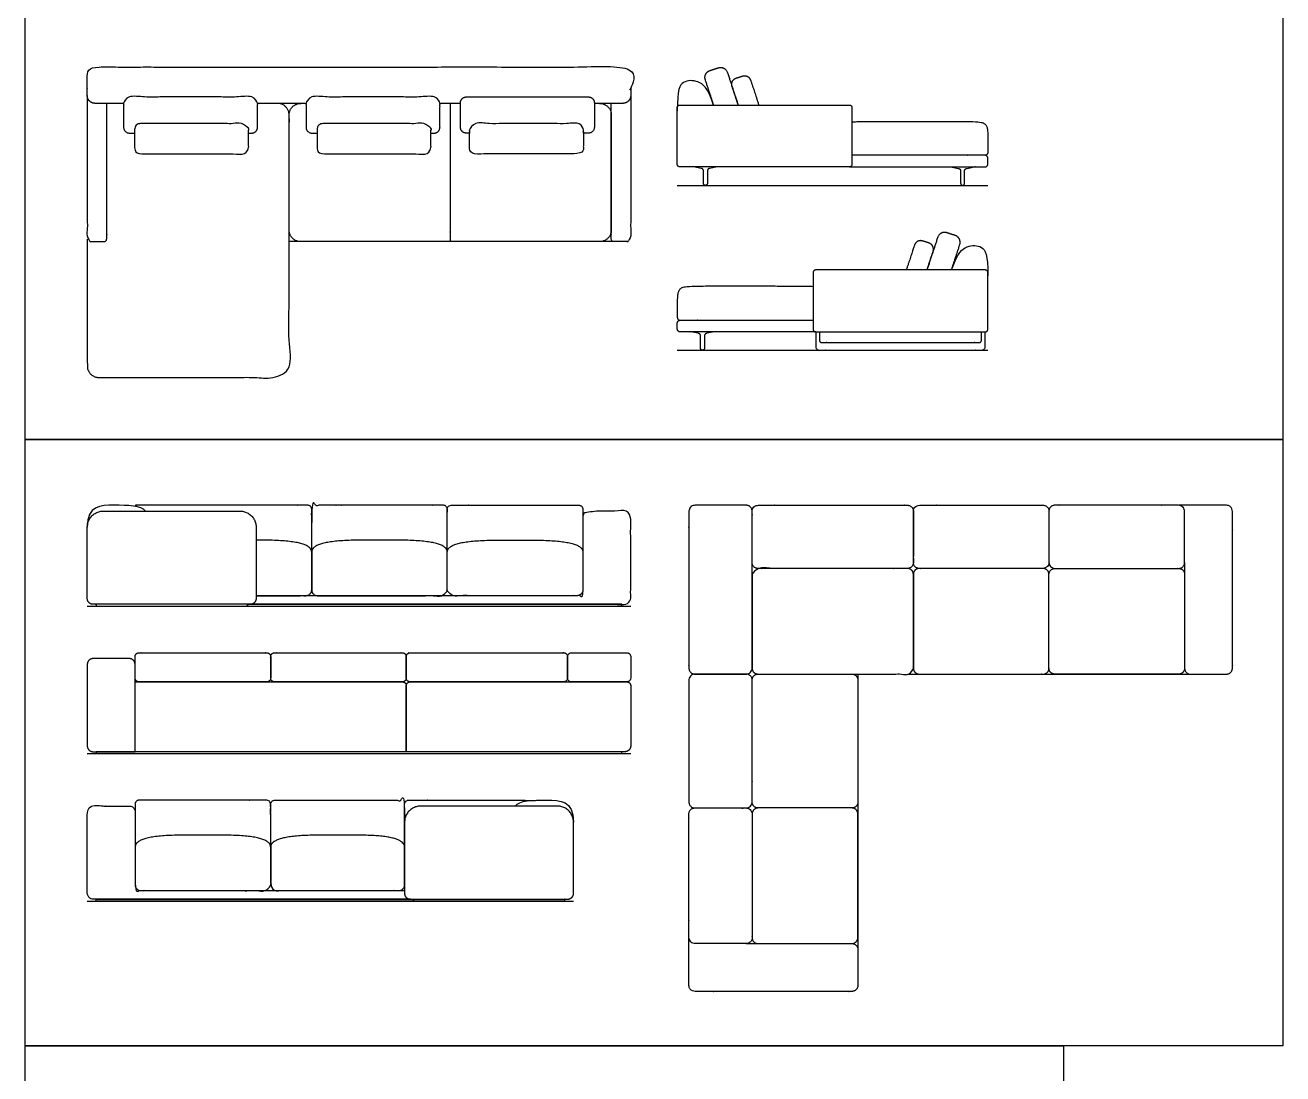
# Model space of a CAD drawing. Header units: metres. Extents: x 0 to 74.2, y -1.2 to 25.5.
# Drawn here: x 15.83 to 24.06, y 5.71 to 12.57 of the extents above; entities that cross this region are included whole.
import ezdxf

# ---------------------------------------------------------------- set-up
doc = ezdxf.new("R2010")
doc.units = ezdxf.units.M
doc.header["$MEASUREMENT"] = 0
for name, color, linetype, true_color in [('AG-DETAILS', 7, 'Continuous', 0x66ffff), ('AG-DIAGRAM', 7, 'Continuous', 0xfecc66), ('AG-FURNITURE', 7, 'Continuous', 0x66ccff), ('X-VPRT', 6, 'Continuous', 0xff00ff)]:
    doc.layers.add(name, color=color, linetype=linetype, true_color=true_color)

msp = doc.modelspace()

# ---------------------------------------------------------------- linework, layer by layer
at = {"layer": 'AG-DETAILS'}
msp.add_line((16.5514, 7.8171), (16.5514, 8.2743), dxfattribs=at)
msp.add_open_spline([(18.6135, 12.0605), (18.6135, 11.5954), (18.6135, 11.2316), (18.6135, 11.1935), (18.6135, 11.1554)], degree=2, knots=[12.902016, 12.902016, 12.902016, 15.289123, 15.289123, 15.539123, 15.539123, 15.539123], dxfattribs=at)
at = {"layer": 'AG-DIAGRAM'}
msp.add_line((16.2386, 7.8044), (19.7946, 7.8044), dxfattribs=at)
for points in [[(20.0994, 11.5237), (22.1314, 11.5237)], [(20.0994, 10.4442), (22.1314, 10.4442)], [(16.2386, 8.7696), (19.7946, 8.7696)], [(16.2386, 6.8392), (19.4199, 6.8392)]]:
    msp.add_lwpolyline(points, dxfattribs=at)
at = {"layer": 'AG-FURNITURE'}
for p, q in [((17.6703, 12.0605), (17.3527, 12.0605)), ((18.6804, 12.0605), (18.5466, 12.0605)), ((20.2708, 11.5364), (20.2708, 11.6173)), ((20.2962, 11.6173), (20.2962, 11.5364)), ((21.9536, 11.6173), (21.9536, 11.5364)), ((21.979, 11.5364), (21.979, 11.6173)), ((20.2517, 10.4569), (20.2517, 10.5378)), ((20.2771, 10.5378), (20.2771, 10.4569)), ((16.5133, 8.4267), (16.2767, 8.4267)), ((16.2386, 8.3886), (16.2386, 7.8552)), ((16.5514, 8.2743), (16.5514, 8.3886)), ((21.2805, 8.3251), (21.2805, 6.5234)), ((21.606, 8.3251), (23.4568, 8.3251)), ((19.4817, 7.8171), (18.326, 7.8171))]:
    msp.add_line(p, q, dxfattribs=at)
for points in [[(20.2547, 11.6352), (20.2058, 11.6443)], [(20.3611, 11.6443), (20.3122, 11.6352)], [(21.8887, 11.6443), (21.9376, 11.6352)], [(21.995, 11.6352), (22.044, 11.6443)], [(17.6487, 11.1554), (17.5594, 11.1554)], [(19.6878, 11.1554), (19.5914, 11.1554)], [(20.2357, 10.5557), (20.1867, 10.5648)], [(20.3421, 10.5648), (20.2931, 10.5557)], [(17.3886, 9.2014), (17.3435, 9.2014)], [(18.1508, 9.2014), (18.0256, 9.2014)], [(18.2759, 9.2014), (18.1508, 9.2014)], [(18.9129, 9.2014), (19.0381, 9.2014)], [(19.0381, 9.2014), (19.1633, 9.2014)], [(16.9951, 7.271), (16.8699, 7.271)], [(17.1202, 7.271), (16.9951, 7.271)]]:
    msp.add_lwpolyline(points, dxfattribs=at)
for points in [[(16.2961, 8.7823), (16.2961, 8.7696), (17.286, 8.7696), (17.286, 8.7823)], [(17.286, 8.7823), (17.286, 8.7696), (19.7371, 8.7696), (19.7371, 8.7823)], [(16.2961, 7.8171), (16.2961, 7.8044), (19.7371, 7.8044), (19.7371, 7.8171)], [(18.3725, 6.8519), (18.3725, 6.8392), (16.2961, 6.8392), (16.2961, 6.8519)], [(19.3624, 6.8519), (19.3624, 6.8392), (18.3725, 6.8392), (18.3725, 6.8519)]]:
    msp.add_lwpolyline(points, close=True, dxfattribs=at)
for points, weights, degree, knots in [([(16.4764, 12.0605), (16.3829, 12.0605), (16.2894, 12.0605), (16.2386, 12.0605), (16.2386, 12.1113), (16.2386, 12.1794), (16.2386, 12.2476), (16.2386, 12.2984), (16.2894, 12.2984), (17.4197, 12.2984), (19.7438, 12.2984), (19.7946, 12.2984), (19.7946, 12.2476), (19.7946, 12.1794), (19.7946, 12.1113), (19.7946, 12.0605), (19.7438, 12.0605), (19.6502, 12.0605), (19.5567, 12.0605)], [1, 1, 1, 0.707106781186, 1, 1, 1, 0.707106781187, 1, 1, 1, 0.707106781186, 1, 1, 1, 0.707106781187, 1, 1, 1], 2, [8.342238, 8.342238, 8.342238, 8.649078, 8.649078, 8.910877, 8.910877, 9.35789, 9.35789, 9.61969, 9.61969, 13.328023, 13.328023, 13.589822, 13.589822, 14.036835, 14.036835, 14.298635, 14.298635, 14.605475, 14.605475, 14.605475]), ([(20.3372, 12.0496), (20.3168, 12.1116), (20.2827, 12.2154), (20.2679, 12.2605), (20.313, 12.2753), (20.3403, 12.2843), (20.3676, 12.2932), (20.4127, 12.3081), (20.4275, 12.263), (20.4694, 12.1354), (20.4977, 12.0496)], [1, 1, 1, 0.707106781186, 1, 1, 1, 0.707106781187, 1, 1, 1], 2, [0.268469, 0.268469, 0.268469, 0.506393, 0.506393, 0.751037, 0.751037, 0.901145, 0.901145, 1.145789, 1.145789, 1.475063, 1.475063, 1.475063]), ([(20.4977, 12.0496), (20.4835, 12.0927), (20.4574, 12.1719), (20.4441, 12.2125), (20.4846, 12.2258), (20.5051, 12.2325), (20.5255, 12.2392), (20.566, 12.2526), (20.5794, 12.212), (20.6002, 12.1488), (20.6328, 12.0496)], [1, 1, 1, 0.707106781187, 1, 1, 1, 0.707106781187, 1, 1, 1], 2, [0.3495124, 0.3495124, 0.3495124, 0.5151481, 0.5151481, 0.7350388, 0.7350388, 0.8685308, 0.8685308, 1.0884215, 1.0884215, 1.3310097, 1.3310097, 1.3310097]), ([(16.2386, 12.1113), (16.2386, 11.5962), (16.2386, 11.1724), (16.2386, 11.1554), (16.2556, 11.1554), (16.3021, 11.1554), (16.3485, 11.1554), (16.3656, 11.1554), (16.3656, 11.1724), (16.3656, 11.6031), (16.3656, 12.0605)], [1, 1, 1, 0.707106781187, 1, 1, 1, 0.707106781187, 1, 1, 1], 2, [3.896208, 3.896208, 3.896208, 6.676547, 6.676547, 6.764468, 6.764468, 7.069191, 7.069191, 7.157111, 7.157111, 9.982727, 9.982727, 9.982727]), ([(17.3526, 12.0153), (17.3527, 12.0413), (17.3527, 12.0642), (17.3527, 12.1023), (17.3146, 12.1023), (16.9146, 12.1023), (16.5145, 12.1023), (16.4764, 12.1023), (16.4764, 12.0642), (16.4764, 12.0413), (16.4765, 12.0153)], [0.969398584316, 1, 1, 0.707106781187, 1, 1, 1, 0.707106781187, 1, 1, 0.969398584316], 2, [7.110073, 7.110073, 7.110073, 9.059233, 9.059233, 9.256201, 9.256201, 11.889453, 11.889453, 12.086421, 12.086421, 14.035581, 14.035581, 14.035581]), ([(18.5465, 12.0153), (18.5466, 12.0413), (18.5466, 12.0642), (18.5466, 12.1023), (18.5085, 12.1023), (18.1085, 12.1023), (17.7084, 12.1023), (17.6703, 12.1023), (17.6703, 12.0642), (17.6703, 12.0413), (17.6705, 12.0153)], [0.969398584316, 1, 1, 0.707106781187, 1, 1, 1, 0.707106781187, 1, 1, 0.969398584316], 2, [7.110073, 7.110073, 7.110073, 9.059233, 9.059233, 9.256201, 9.256201, 11.889453, 11.889453, 12.086421, 12.086421, 14.035581, 14.035581, 14.035581]), ([(19.7946, 12.1113), (19.7946, 11.5962), (19.7946, 11.1724), (19.7946, 11.1554), (19.7775, 11.1554), (19.7311, 11.1554), (19.6846, 11.1554), (19.6676, 11.1554), (19.6676, 11.1724), (19.6676, 11.6031), (19.6676, 12.0605)], [1, 1, 1, 0.707106781187, 1, 1, 1, 0.707106781187, 1, 1, 1], 2, [3.896208, 3.896208, 3.896208, 6.676547, 6.676547, 6.764468, 6.764468, 7.069191, 7.069191, 7.157111, 7.157111, 9.982727, 9.982727, 9.982727]), ([(16.2386, 11.1724), (16.2386, 10.7189), (16.2386, 10.3426), (16.2386, 10.2664), (16.3148, 10.2664), (16.4492, 10.2664), (17.0323, 10.2664), (17.4832, 10.2664), (17.5594, 10.2664), (17.5594, 10.3426), (17.5594, 10.7189), (17.5594, 11.9843), (17.5594, 12.0605), (17.4832, 12.0605)], [1, 1, 1, 0.707106781187, 1, 1, 1, 1, 0.707106781187, 1, 1, 1, 0.707106781187, 1], 2, [-9.075738, -9.075738, -9.075738, -6.606084, -6.606084, -6.213385, -6.213385, -3.255052, 0.203282, 0.203282, 0.595981, 0.595981, 3.065634, 3.065634, 3.458333, 3.458333, 3.458333]), ([(16.4765, 12.0153), (16.4764, 11.9893), (16.4764, 11.9039), (16.4764, 11.8658), (16.5145, 11.8658), (16.5315, 11.8658), (16.5484, 11.8658)], [0.999999999624, 1, 1, 0.707106781186, 1, 1, 1], 2, [14.035581, 14.035581, 14.035581, 15.987204, 15.987204, 16.184419, 16.184419, 16.296103, 16.296103, 16.296103]), ([(17.2937, 11.8658), (17.3041, 11.8658), (17.3146, 11.8658), (17.3527, 11.8658), (17.3527, 11.9039), (17.3527, 11.9893), (17.3526, 12.0153)], [1, 1, 1, 0.707106781186, 1, 1, 0.999999999624], 2, [4.891991, 4.891991, 4.891991, 4.961053, 4.961053, 5.158286, 5.158286, 7.110073, 7.110073, 7.110073]), ([(18.6135, 11.1554), (18.0864, 11.1554), (17.6356, 11.1554), (17.5594, 11.1554), (17.5594, 11.2316), (17.5594, 11.6079), (17.5594, 11.9843), (17.5594, 12.0605), (17.6356, 12.0605)], [1, 1, 1, 0.707106781187, 1, 1, 1, 0.707106781187, 1], 2, [3.071952, 3.071952, 3.071952, 6.347185, 6.347185, 6.739885, 6.739885, 9.209538, 9.209538, 9.602237, 9.602237, 9.602237]), ([(17.6705, 12.0153), (17.6703, 11.9893), (17.6703, 11.9039), (17.6703, 11.8658), (17.7084, 11.8658), (17.7254, 11.8658), (17.7423, 11.8658)], [0.999999999624, 1, 1, 0.707106781186, 1, 1, 1], 2, [14.035581, 14.035581, 14.035581, 15.987204, 15.987204, 16.184419, 16.184419, 16.296103, 16.296103, 16.296103]), ([(18.4876, 11.8658), (18.4981, 11.8658), (18.5085, 11.8658), (18.5466, 11.8658), (18.5466, 11.9039), (18.5466, 11.9893), (18.5465, 12.0153)], [1, 1, 1, 0.707106781186, 1, 1, 0.999999999624], 2, [4.891991, 4.891991, 4.891991, 4.961053, 4.961053, 5.158286, 5.158286, 7.110073, 7.110073, 7.110073]), ([(19.5914, 12.0605), (19.6676, 12.0605), (19.6676, 11.9843), (19.6676, 11.6079), (19.6676, 11.2316), (19.6676, 11.1554), (19.5914, 11.1554), (19.1405, 11.1554), (18.6135, 11.1554)], [1, 0.707106781187, 1, 1, 1, 0.707106781187, 1, 1, 1], 2, [-3.458333, -3.458333, -3.458333, -3.065634, -3.065634, -0.595981, -0.595981, -0.203282, -0.203282, 3.071952, 3.071952, 3.071952]), ([(18.7395, 11.8658), (18.729, 11.8658), (18.7185, 11.8658), (18.6804, 11.8658), (18.6804, 11.9039), (18.6804, 11.9893), (18.6805, 12.0153)], [1, 1, 1, 0.707106781186, 1, 1, 0.999999999624], 2, [-5.156592, -5.156592, -5.156592, -5.08753, -5.08753, -4.890297, -4.890297, -2.93851, -2.93851, -2.93851]), ([(19.5566, 12.0153), (19.5567, 11.9893), (19.5567, 11.9039), (19.5567, 11.8658), (19.5186, 11.8658), (19.5017, 11.8658), (19.4847, 11.8658)], [0.999999999624, 1, 1, 0.707106781186, 1, 1, 1], 2, [3.986998, 3.986998, 3.986998, 5.938621, 5.938621, 6.135837, 6.135837, 6.24752, 6.24752, 6.24752]), ([(17.2936, 11.8625), (17.2937, 11.8798), (17.2937, 11.8902), (17.2937, 11.9283), (17.2556, 11.9283), (16.9146, 11.9283), (16.5865, 11.9283)], [0.965740065773, 1, 1, 0.707106781187, 1, 1, 1], 2, [5.144822, 5.144822, 5.144822, 6.280227, 6.280227, 6.533638, 6.533638, 9.921488, 9.921488, 9.921488]), ([(18.4875, 11.8625), (18.4876, 11.8798), (18.4876, 11.8902), (18.4876, 11.9283), (18.4495, 11.9283), (18.1085, 11.9283), (17.7804, 11.9283)], [0.965740065773, 1, 1, 0.707106781187, 1, 1, 1], 2, [5.144822, 5.144822, 5.144822, 6.280227, 6.280227, 6.533638, 6.533638, 9.921488, 9.921488, 9.921488]), ([(19.4847, 11.8658), (19.4847, 11.8673), (19.4847, 11.8902), (19.4847, 11.9283), (19.4466, 11.9283), (19.1186, 11.9283), (18.7776, 11.9283), (18.7395, 11.9283), (18.7395, 11.8902), (18.7395, 11.8673), (18.7395, 11.8658)], [0.99850796618, 1, 1, 0.707106781187, 1, 1, 1, 0.707106781187, 1, 1, 0.998507966179], 2, [-12.061387, -12.061387, -12.061387, -10.118056, -10.118056, -9.921678, -9.921678, -7.296301, -7.296301, -7.099923, -7.099923, -5.156592, -5.156592, -5.156592]), ([(21.2424, 11.9402), (21.3624, 11.9428), (22.029, 11.9428), (22.1315, 11.9428), (22.1314, 11.8758), (22.1314, 11.8335), (22.1314, 11.8021), (22.1314, 11.7707), (22.1314, 11.7393), (22.1314, 11.7283), (22.1236, 11.7205), (22.1126, 11.7205), (21.7941, 11.7205), (21.5182, 11.7205), (21.2424, 11.7205)], [1, 1, 1, 1, 1, 1, 1, 1, 1, 0.804737854124, 0.804737854124, 1, 1, 1, 1], 3, [0.404374, 0.404374, 0.404374, 0.404374, 0.914305, 1.82861, 2.742916, 2.742916, 2.742916, 3.051925, 3.051925, 3.051925, 3.14875, 3.14875, 3.14875, 5.863745, 5.863745, 5.863745, 5.863745]), ([(16.5485, 11.8625), (16.5484, 11.7892), (16.5484, 11.7679), (16.5484, 11.7298), (16.5865, 11.7298), (16.9146, 11.7298), (17.2556, 11.7298), (17.2937, 11.7298), (17.2937, 11.7679), (17.2937, 11.7892), (17.2936, 11.8625)], [1, 1, 1, 0.707106781186, 1, 1, 1, 0.707106781186, 1, 1, 1], 2, [0.332867, 0.332867, 0.332867, 2.139398, 2.139398, 2.335747, 2.335747, 4.960744, 4.960744, 5.157093, 5.157093, 6.963625, 6.963625, 6.963625]), ([(16.5865, 11.9283), (16.5484, 11.9283), (16.5484, 11.8902), (16.5484, 11.8798), (16.5485, 11.8625)], [1, 0.707106781187, 1, 1, 0.965740065733], 2, [0, 0, 0, 0.392605, 0.392605, 2.15167, 2.15167, 2.15167]), ([(17.7424, 11.8625), (17.7423, 11.7892), (17.7423, 11.7679), (17.7423, 11.7298), (17.7804, 11.7298), (18.1085, 11.7298), (18.4495, 11.7298), (18.4876, 11.7298), (18.4876, 11.7679), (18.4876, 11.7892), (18.4875, 11.8625)], [1, 1, 1, 0.707106781186, 1, 1, 1, 0.707106781186, 1, 1, 1], 2, [0.332867, 0.332867, 0.332867, 2.139398, 2.139398, 2.335747, 2.335747, 4.960744, 4.960744, 5.157093, 5.157093, 6.963625, 6.963625, 6.963625]), ([(17.7804, 11.9283), (17.7423, 11.9283), (17.7423, 11.8902), (17.7423, 11.8798), (17.7424, 11.8625)], [1, 0.707106781187, 1, 1, 0.965740065733], 2, [0, 0, 0, 0.392605, 0.392605, 2.15167, 2.15167, 2.15167]), ([(19.4847, 11.8739), (19.4847, 11.7909), (19.4847, 11.7679), (19.4847, 11.7298), (19.4466, 11.7298), (19.1186, 11.7298), (18.7776, 11.7298), (18.7395, 11.7298), (18.7395, 11.7679), (18.7395, 11.7909), (18.7395, 11.8739)], [0.999999873199, 1, 1, 0.707106781186, 1, 1, 1, 0.707106781186, 1, 1, 1], 2, [0.196349, 0.196349, 0.196349, 2.139398, 2.139398, 2.335748, 2.335748, 4.960744, 4.960744, 5.157093, 5.157093, 7.100142, 7.100142, 7.100142]), ([(21.2253, 11.6443), (21.3968, 11.6443), (21.7262, 11.6443), (22.1126, 11.6443), (22.1236, 11.6443), (22.1314, 11.6521), (22.1314, 11.6631), (22.1314, 11.676), (22.1314, 11.6889), (22.1314, 11.7017), (22.1314, 11.7127), (22.1236, 11.7205), (22.1126, 11.7205)], [1, 1, 1, 1, 0.804737853907, 0.804737853907, 1, 1, 1, 1, 0.804737854342, 0.804737854342, 1], 3, [11.453133, 11.453133, 11.453133, 11.453133, 17.590966, 17.590966, 17.590966, 17.68779, 17.68779, 17.68779, 17.814509, 17.814509, 17.814509, 17.911334, 17.911334, 17.911334, 17.911334]), ([(20.2962, 11.5364), (20.2962, 11.5237), (20.2835, 11.5237), (20.2708, 11.5237), (20.2708, 11.5364)], [1, 0.707106781187, 1, 0.707106781187, 1], 2, [0.5311943, 0.5311943, 0.5311943, 0.5966442, 0.5966442, 0.662094, 0.662094, 0.662094]), ([(21.9536, 11.5364), (21.9536, 11.5237), (21.9663, 11.5237), (21.979, 11.5237), (21.979, 11.5364)], [1, 0.707106781187, 1, 0.707106781187, 1], 2, [0.5311943, 0.5311943, 0.5311943, 0.5966442, 0.5966442, 0.662094, 0.662094, 0.662094]), ([(21.8935, 10.9701), (21.9139, 11.0321), (21.948, 11.1359), (21.9629, 11.181), (21.9178, 11.1958), (21.8905, 11.2048), (21.8632, 11.2137), (21.8181, 11.2286), (21.8033, 11.1835), (21.7613, 11.0559), (21.7331, 10.9701)], [1, 1, 1, 0.707106781186, 1, 1, 1, 0.707106781187, 1, 1, 1], 2, [0.268469, 0.268469, 0.268469, 0.506393, 0.506393, 0.751037, 0.751037, 0.901145, 0.901145, 1.145789, 1.145789, 1.475063, 1.475063, 1.475063]), ([(21.7331, 10.9701), (21.7473, 11.0132), (21.7733, 11.0924), (21.7867, 11.133), (21.7461, 11.1463), (21.7257, 11.153), (21.7052, 11.1597), (21.6647, 11.1731), (21.6514, 11.1325), (21.6306, 11.0693), (21.598, 10.9701)], [1, 1, 1, 0.707106781187, 1, 1, 1, 0.707106781187, 1, 1, 1], 2, [0.3495124, 0.3495124, 0.3495124, 0.5151481, 0.5151481, 0.7350388, 0.7350388, 0.8685308, 0.8685308, 1.0884215, 1.0884215, 1.3310097, 1.3310097, 1.3310097]), ([(20.9884, 10.8607), (20.8683, 10.8633), (20.2018, 10.8633), (20.0993, 10.8633), (20.0994, 10.7963), (20.0994, 10.754), (20.0994, 10.7226), (20.0994, 10.6912), (20.0994, 10.6598), (20.0994, 10.6488), (20.1072, 10.641), (20.1182, 10.641), (20.4367, 10.641), (20.7125, 10.641), (20.9884, 10.641)], [1, 1, 1, 1, 1, 1, 1, 1, 1, 0.804737854124, 0.804737854124, 1, 1, 1, 1], 3, [0.404374, 0.404374, 0.404374, 0.404374, 0.914305, 1.82861, 2.742916, 2.742916, 2.742916, 3.051925, 3.051925, 3.051925, 3.14875, 3.14875, 3.14875, 5.863745, 5.863745, 5.863745, 5.863745]), ([(21.0054, 10.5648), (20.834, 10.5648), (20.5045, 10.5648), (20.1182, 10.5648), (20.1072, 10.5648), (20.0994, 10.5726), (20.0994, 10.5836), (20.0994, 10.5965), (20.0994, 10.6094), (20.0994, 10.6222), (20.0994, 10.6332), (20.1072, 10.641), (20.1182, 10.641)], [1, 1, 1, 1, 0.804737853907, 0.804737853907, 1, 1, 1, 1, 0.804737854342, 0.804737854342, 1], 3, [11.453133, 11.453133, 11.453133, 11.453133, 17.590966, 17.590966, 17.590966, 17.68779, 17.68779, 17.68779, 17.814509, 17.814509, 17.814509, 17.911334, 17.911334, 17.911334, 17.911334]), ([(21.0054, 10.5648), (21.0054, 10.5172), (21.0054, 10.4696), (21.0054, 10.4442), (21.0308, 10.4442), (21.5599, 10.4442), (22.0889, 10.4442), (22.1143, 10.4442), (22.1143, 10.4696), (22.1143, 10.5172), (22.1143, 10.5648)], [1, 1, 1, 0.707106781187, 1, 1, 1, 0.707106781187, 1, 1, 1], 2, [4.625383, 4.625383, 4.625383, 4.864477, 4.864477, 4.995377, 4.995377, 9.312221, 9.312221, 9.443121, 9.443121, 9.682216, 9.682216, 9.682216]), ([(21.0308, 10.5648), (21.0308, 10.5362), (21.0308, 10.5077), (21.0308, 10.495), (21.0435, 10.495), (21.5599, 10.495), (22.0762, 10.495), (22.0889, 10.495), (22.0889, 10.5077), (22.0889, 10.5362), (22.0889, 10.5648)], [1, 1, 1, 0.707106781187, 1, 1, 1, 0.707106781187, 1, 1, 1], 2, [4.528084, 4.528084, 4.528084, 4.630934, 4.630934, 4.696384, 4.696384, 8.905449, 8.905449, 8.970898, 8.970898, 9.073749, 9.073749, 9.073749]), ([(20.2771, 10.4569), (20.2771, 10.4442), (20.2644, 10.4442), (20.2517, 10.4442), (20.2517, 10.4569)], [1, 0.707106781187, 1, 0.707106781187, 1], 2, [0.5311943, 0.5311943, 0.5311943, 0.5966442, 0.5966442, 0.662094, 0.662094, 0.662094]), ([(18.5944, 9.1235), (18.5944, 9.3347), (18.5944, 9.4046), (18.5944, 9.43), (18.569, 9.43), (18.1127, 9.43), (17.7325, 9.43), (17.7071, 9.43), (17.7071, 9.4046), (17.7071, 9.3982), (17.7071, 9.1235)], [1, 1, 1, 0.707106781186, 1, 1, 1, 0.707106781187, 1, 1, 1], 2, [3.2563, 3.2563, 3.2563, 3.714634, 3.714634, 3.845533, 3.845533, 6.840035, 6.840035, 6.970934, 6.970934, 7.012601, 7.012601, 7.012601]), ([(16.3443, 9.3919), (16.2386, 9.3919), (16.2386, 9.2862), (16.2386, 9.0596), (16.2386, 8.8204), (16.2386, 8.7823), (16.2767, 8.7823), (16.791, 8.7823), (17.3054, 8.7823), (17.3435, 8.7823), (17.3435, 8.8204), (17.3435, 9.0596), (17.3435, 9.2862), (17.3435, 9.3919), (17.2377, 9.3919), (16.791, 9.3919), (16.3443, 9.3919)], [1, 0.707106781187, 1, 1, 1, 0.707106781187, 1, 1, 1, 0.707106781186, 1, 1, 1, 0.707106781186, 1, 1, 1], 2, [0, 0, 0, 0.544927, 0.544927, 2.146718, 2.146718, 2.343068, 2.343068, 5.718068, 5.718068, 5.914417, 5.914417, 7.516209, 7.516209, 8.061135, 8.061135, 10.992313, 10.992313, 10.992313]), ([(17.7071, 9.1235), (17.7071, 9.3347), (17.7071, 9.4046), (17.7071, 9.43), (17.6817, 9.43), (17.2253, 9.43), (16.5658, 9.43), (16.5565, 9.43), (16.5494, 9.424)], [1, 1, 1, 0.707106781186, 1, 1, 1, 0.86856263023, 0.855091680045], 2, [3.2563, 3.2563, 3.2563, 3.714634, 3.714634, 3.845533, 3.845533, 6.840035, 6.840035, 6.898776, 6.898776, 6.898776]), ([(17.286, 8.7823), (18.0001, 8.7823), (18.5944, 8.7823), (19.6572, 8.7823), (19.7565, 8.7823), (19.7946, 8.7823), (19.7946, 8.8204), (19.7946, 9.0871), (19.7946, 9.3538), (19.7946, 9.3919), (19.7565, 9.3919), (19.6763, 9.3919), (19.5198, 9.3919), (19.4817, 9.3919), (19.4817, 9.3538), (19.4817, 9.2966), (19.4817, 8.8383), (19.0381, 8.8383), (18.5944, 8.8383), (18.1656, 8.8383), (17.3435, 8.8383)], [1, 1, 1, 1, 1, 0.707106781187, 1, 1, 1, 0.707106781187, 1, 1, 1, 0.707106781187, 1, 1, 1, 1, 1, 1, 1], 2, [7.125574, 7.125574, 7.125574, 7.4898, 7.4898, 8.141132, 8.141132, 8.337481, 8.337481, 10.233315, 10.233315, 10.429664, 10.429664, 10.955997, 10.955997, 11.152346, 11.152346, 11.558596, 11.558596, 14.469764, 14.469764, 17.283332, 17.283332, 17.283332]), ([(18.5944, 9.1235), (18.5944, 9.3347), (18.5944, 9.4046), (18.5944, 9.43), (18.6198, 9.43), (19.0762, 9.43), (19.4563, 9.43), (19.4817, 9.43), (19.4817, 9.4046), (19.4817, 9.3982), (19.4817, 9.3538)], [1, 1, 1, 0.707106781186, 1, 1, 1, 0.707106781187, 1, 1, 1], 2, [3.2563, 3.2563, 3.2563, 3.714634, 3.714634, 3.845533, 3.845533, 6.840035, 6.840035, 6.970934, 6.970934, 7.012601, 7.012601, 7.012601]), ([(20.551, 9.43), (20.5891, 9.43), (20.5891, 9.3919), (20.5891, 8.8069), (20.5891, 8.3632), (20.5891, 8.3251), (20.551, 8.3251), (20.3823, 8.3251), (20.2137, 8.3251), (20.1756, 8.3251), (20.1756, 8.3632), (20.1756, 8.8069), (20.1756, 9.3919), (20.1756, 9.43), (20.2137, 9.43), (20.3823, 9.43), (20.551, 9.43)], [1, 0.707106781187, 1, 1, 1, 0.707106781187, 1, 1, 1, 0.707106781187, 1, 1, 1, 0.707106781187, 1, 1, 1], 2, [0, 0, 0, 0.19635, 0.19635, 5.273414, 5.273414, 5.469764, 5.469764, 6.576403, 6.576403, 6.772752, 6.772752, 11.849817, 11.849817, 12.046166, 12.046166, 13.152805, 13.152805, 13.152805]), ([(20.5891, 9.0546), (20.5891, 9.0165), (20.6272, 9.0165), (21.1623, 9.0165), (21.606, 9.0165), (21.6441, 9.0165), (21.6441, 9.0546), (21.6441, 9.2232), (21.6441, 9.3919), (21.6441, 9.43), (21.606, 9.43), (21.1623, 9.43), (20.6272, 9.43), (20.5891, 9.43), (20.5891, 9.3919), (20.5891, 9.2232), (20.5891, 9.0546)], [1, 0.707106781187, 1, 1, 1, 0.707106781187, 1, 1, 1, 0.707106781187, 1, 1, 1, 0.707106781187, 1, 1, 1], 2, [0, 0, 0, 0.19635, 0.19635, 5.273414, 5.273414, 5.469764, 5.469764, 6.576403, 6.576403, 6.772752, 6.772752, 11.849817, 11.849817, 12.046166, 12.046166, 13.152805, 13.152805, 13.152805]), ([(21.6441, 9.0546), (21.6441, 9.0165), (21.6822, 9.0165), (22.0497, 9.0165), (22.4933, 9.0165), (22.5314, 9.0165), (22.5314, 9.0546), (22.5314, 9.2232), (22.5314, 9.3919), (22.5314, 9.43), (22.4933, 9.43), (22.0497, 9.43), (21.6822, 9.43), (21.6441, 9.43), (21.6441, 9.3919), (21.6441, 9.2232), (21.6441, 9.0546)], [1, 0.707106781187, 1, 1, 1, 0.707106781187, 1, 1, 1, 0.707106781187, 1, 1, 1, 0.707106781187, 1, 1, 1], 2, [0, 0, 0, 0.19635, 0.19635, 5.273414, 5.273414, 5.469764, 5.469764, 6.576403, 6.576403, 6.772752, 6.772752, 11.849817, 11.849817, 12.046166, 12.046166, 13.152805, 13.152805, 13.152805]), ([(23.4187, 9.0546), (23.4187, 9.0165), (23.3806, 9.0165), (23.0132, 9.0165), (22.5695, 9.0165), (22.5314, 9.0165), (22.5314, 9.0546), (22.5314, 9.2232), (22.5314, 9.3919), (22.5314, 9.43), (22.5695, 9.43), (23.0132, 9.43), (23.3806, 9.43), (23.4187, 9.43), (23.4187, 9.3919), (23.4187, 9.2232), (23.4187, 9.0546)], [1, 0.707106781187, 1, 1, 1, 0.707106781187, 1, 1, 1, 0.707106781187, 1, 1, 1, 0.707106781187, 1, 1, 1], 2, [0, 0, 0, 0.19635, 0.19635, 5.273414, 5.273414, 5.469764, 5.469764, 6.576403, 6.576403, 6.772752, 6.772752, 11.849817, 11.849817, 12.046166, 12.046166, 13.152805, 13.152805, 13.152805]), ([(23.4187, 9.0546), (23.4187, 8.6898), (23.4187, 8.3632), (23.4187, 8.3251), (23.4568, 8.3251), (23.5752, 8.3251), (23.6935, 8.3251), (23.7316, 8.3251), (23.7316, 8.3632), (23.7316, 8.8775), (23.7316, 9.3919), (23.7316, 9.43), (23.6935, 9.43), (23.5752, 9.43), (23.3806, 9.43)], [1, 1, 1, 0.707106781187, 1, 1, 1, 0.707106781187, 1, 1, 1, 0.707106781186, 1, 1, 1], 2, [2.981497, 2.981497, 2.981497, 6.135643, 6.135643, 6.331992, 6.331992, 7.108325, 7.108325, 7.304674, 7.304674, 12.271285, 12.271285, 12.467635, 12.467635, 13.243967, 13.243967, 13.243967]), ([(17.3435, 8.8383), (17.5062, 8.8383), (17.669, 8.8383), (17.7071, 8.8383), (17.7071, 8.8764), (17.7071, 9.0389), (17.7071, 9.1235)], [1, 1, 1, 0.707106781187, 1, 1, 1], 2, [9.869408, 9.869408, 9.869408, 10.937407, 10.937407, 11.133756, 11.133756, 12.200034, 12.200034, 12.200034]), ([(17.7071, 9.1235), (17.7071, 9), (17.7071, 8.8764), (17.7071, 8.8383), (17.7452, 8.8383), (18.1508, 8.8383), (18.5563, 8.8383), (18.5944, 8.8383), (18.5944, 8.8764), (18.5944, 9.0389), (18.5944, 9.1235)], [1, 1, 1, 0.707106781187, 1, 1, 1, 0.707106781187, 1, 1, 1], 2, [7.269107, 7.269107, 7.269107, 8.07989, 8.07989, 8.276239, 8.276239, 10.937407, 10.937407, 11.133756, 11.133756, 12.200034, 12.200034, 12.200034]), ([(19.4817, 9.1235), (19.4817, 9), (19.4817, 8.8764), (19.4817, 8.8383), (19.4436, 8.8383), (19.0381, 8.8383), (18.6325, 8.8383), (18.5944, 8.8383), (18.5944, 8.8764), (18.5944, 9.0389), (18.5944, 9.1235)], [1, 1, 1, 0.707106781187, 1, 1, 1, 0.707106781187, 1, 1, 1], 2, [7.269107, 7.269107, 7.269107, 8.07989, 8.07989, 8.276239, 8.276239, 10.937407, 10.937407, 11.133756, 11.133756, 12.200034, 12.200034, 12.200034]), ([(21.606, 9.0165), (21.6441, 9.0165), (21.6441, 8.9784), (21.6441, 8.6898), (21.6441, 8.3632), (21.6441, 8.3251), (21.606, 8.3251), (21.1814, 8.3251), (20.6272, 8.3251), (20.5891, 8.3251), (20.5891, 8.3632), (20.5891, 8.6898), (20.5891, 8.9784), (20.5891, 9.0165), (20.6272, 9.0165), (21.1814, 9.0165), (21.606, 9.0165)], [1, 0.707106781186, 1, 1, 1, 0.707106781186, 1, 1, 1, 0.707106781187, 1, 1, 1, 0.707106781187, 1, 1, 1], 2, [0, 0, 0, 0.196242, 0.196242, 2.33974, 2.33974, 2.535982, 2.535982, 5.322286, 5.322286, 5.518528, 5.518528, 7.662026, 7.662026, 7.858268, 7.858268, 10.644573, 10.644573, 10.644573]), ([(22.4933, 9.0165), (22.5314, 9.0165), (22.5314, 8.9784), (22.5314, 8.6898), (22.5314, 8.3632), (22.5314, 8.3251), (22.4933, 8.3251), (22.0687, 8.3251), (21.6822, 8.3251), (21.6441, 8.3251), (21.6441, 8.3632), (21.6441, 8.6898), (21.6441, 8.9784), (21.6441, 9.0165), (21.6822, 9.0165), (22.0687, 9.0165), (22.4933, 9.0165)], [1, 0.707106781186, 1, 1, 1, 0.707106781186, 1, 1, 1, 0.707106781187, 1, 1, 1, 0.707106781187, 1, 1, 1], 2, [0, 0, 0, 0.196242, 0.196242, 2.33974, 2.33974, 2.535982, 2.535982, 5.322286, 5.322286, 5.518528, 5.518528, 7.662026, 7.662026, 7.858268, 7.858268, 10.644573, 10.644573, 10.644573]), ([(22.5695, 9.0165), (22.5314, 9.0165), (22.5314, 8.9784), (22.5314, 8.6898), (22.5314, 8.3632), (22.5314, 8.3251), (22.5695, 8.3251), (22.9941, 8.3251), (23.3807, 8.3251), (23.4187, 8.3251), (23.4187, 8.3632), (23.4187, 8.6898), (23.4187, 8.9784), (23.4187, 9.0165), (23.3807, 9.0165), (22.9941, 9.0165), (22.5695, 9.0165)], [1, 0.707106781186, 1, 1, 1, 0.707106781186, 1, 1, 1, 0.707106781187, 1, 1, 1, 0.707106781187, 1, 1, 1], 2, [0, 0, 0, 0.196242, 0.196242, 2.33974, 2.33974, 2.535982, 2.535982, 5.322286, 5.322286, 5.518528, 5.518528, 7.662026, 7.662026, 7.858268, 7.858268, 10.644573, 10.644573, 10.644573]), ([(16.5514, 8.2997), (16.5514, 8.2743), (16.5768, 8.2743), (16.957, 8.2743), (17.4133, 8.2743), (17.4387, 8.2743), (17.4387, 8.2997), (17.4387, 8.3695), (17.4387, 8.4394), (17.4387, 8.4648), (17.4133, 8.4648), (16.957, 8.4648), (16.5768, 8.4648), (16.5514, 8.4648), (16.5514, 8.4394), (16.5514, 8.3695), (16.5514, 8.2997)], [1, 0.707106781187, 1, 1, 1, 0.707106781186, 1, 1, 1, 0.707106781186, 1, 1, 1, 0.707106781187, 1, 1, 1], 2, [0, 0, 0, 0.1309, 0.1309, 3.125401, 3.125401, 3.2563, 3.2563, 3.714634, 3.714634, 3.845533, 3.845533, 6.840035, 6.840035, 6.970934, 6.970934, 7.429268, 7.429268, 7.429268]), ([(17.4387, 8.2997), (17.4387, 8.2743), (17.4641, 8.2743), (17.8443, 8.2743), (18.3006, 8.2743), (18.326, 8.2743), (18.326, 8.2997), (18.326, 8.3695), (18.326, 8.4394), (18.326, 8.4648), (18.3006, 8.4648), (17.8443, 8.4648), (17.4641, 8.4648), (17.4387, 8.4648), (17.4387, 8.4394), (17.4387, 8.3695), (17.4387, 8.2997)], [1, 0.707106781187, 1, 1, 1, 0.707106781186, 1, 1, 1, 0.707106781186, 1, 1, 1, 0.707106781187, 1, 1, 1], 2, [0, 0, 0, 0.1309, 0.1309, 3.125401, 3.125401, 3.2563, 3.2563, 3.714634, 3.714634, 3.845533, 3.845533, 6.840035, 6.840035, 6.970934, 6.970934, 7.429268, 7.429268, 7.429268]), ([(18.326, 8.2997), (18.326, 8.2743), (18.3514, 8.2743), (18.7316, 8.2743), (19.3557, 8.2743), (19.3811, 8.2743), (19.3811, 8.2997), (19.3811, 8.3695), (19.3811, 8.4394), (19.3811, 8.4648), (19.3557, 8.4648), (18.7316, 8.4648), (18.3514, 8.4648), (18.326, 8.4648), (18.326, 8.4394), (18.326, 8.3695), (18.326, 8.2997)], [1, 0.707106781187, 1, 1, 1, 0.707106781186, 1, 1, 1, 0.707106781186, 1, 1, 1, 0.707106781187, 1, 1, 1], 2, [0, 0, 0, 0.1309, 0.1309, 3.125401, 3.125401, 3.2563, 3.2563, 3.714634, 3.714634, 3.845533, 3.845533, 6.840035, 6.840035, 6.970934, 6.970934, 7.429268, 7.429268, 7.429268]), ([(19.3811, 8.2997), (19.3811, 8.2743), (19.4065, 8.2743), (19.6409, 8.2743), (19.7692, 8.2743), (19.7946, 8.2743), (19.7946, 8.2997), (19.7946, 8.3695), (19.7946, 8.4394), (19.7946, 8.4648), (19.7692, 8.4648), (19.6409, 8.4648), (19.4065, 8.4648), (19.3811, 8.4648), (19.3811, 8.4394), (19.3811, 8.3695), (19.3811, 8.2997)], [1, 0.707106781187, 1, 1, 1, 0.707106781186, 1, 1, 1, 0.707106781186, 1, 1, 1, 0.707106781187, 1, 1, 1], 2, [0, 0, 0, 0.1309, 0.1309, 3.125401, 3.125401, 3.2563, 3.2563, 3.714634, 3.714634, 3.845533, 3.845533, 6.840035, 6.840035, 6.970934, 6.970934, 7.429268, 7.429268, 7.429268]), ([(20.551, 8.3251), (20.5891, 8.3251), (20.5891, 8.287), (20.5891, 7.9306), (20.5891, 7.4869), (20.5891, 7.4488), (20.551, 7.4488), (20.3823, 7.4488), (20.2137, 7.4488), (20.1756, 7.4488), (20.1756, 7.4869), (20.1756, 7.9306), (20.1756, 8.287), (20.1756, 8.3251), (20.2137, 8.3251), (20.3823, 8.3251), (20.551, 8.3251)], [1, 0.707106781187, 1, 1, 1, 0.707106781187, 1, 1, 1, 0.707106781187, 1, 1, 1, 0.707106781187, 1, 1, 1], 2, [0, 0, 0, 0.19635, 0.19635, 5.273414, 5.273414, 5.469764, 5.469764, 6.576403, 6.576403, 6.772752, 6.772752, 11.849817, 11.849817, 12.046166, 12.046166, 13.152805, 13.152805, 13.152805]), ([(20.5891, 7.4869), (20.5891, 7.4488), (20.6272, 7.4488), (20.9157, 7.4488), (21.2424, 7.4488), (21.2805, 7.4488), (21.2805, 7.4869), (21.2805, 7.9115), (21.2805, 8.287), (21.2805, 8.3251), (21.2424, 8.3251), (20.9157, 8.3251), (20.6272, 8.3251), (20.5891, 8.3251), (20.5891, 8.287), (20.5891, 7.9115), (20.5891, 7.4869)], [1, 0.707106781186, 1, 1, 1, 0.707106781186, 1, 1, 1, 0.707106781187, 1, 1, 1, 0.707106781187, 1, 1, 1], 2, [0, 0, 0, 0.196242, 0.196242, 2.33974, 2.33974, 2.535982, 2.535982, 5.322286, 5.322286, 5.518528, 5.518528, 7.662026, 7.662026, 7.858268, 7.858268, 10.644573, 10.644573, 10.644573]), ([(17.4387, 7.1931), (17.4387, 7.4043), (17.4387, 7.4742), (17.4387, 7.4996), (17.4133, 7.4996), (16.957, 7.4996), (16.5768, 7.4996), (16.5514, 7.4996), (16.5514, 7.4742), (16.5514, 7.4678), (16.5514, 7.4234)], [1, 1, 1, 0.707106781186, 1, 1, 1, 0.707106781187, 1, 1, 1], 2, [3.2563, 3.2563, 3.2563, 3.714634, 3.714634, 3.845533, 3.845533, 6.840035, 6.840035, 6.970934, 6.970934, 7.012601, 7.012601, 7.012601]), ([(17.4387, 7.1931), (17.4387, 7.4043), (17.4387, 7.4742), (17.4387, 7.4996), (17.4641, 7.4996), (17.9205, 7.4996), (18.2896, 7.4996), (18.315, 7.4996), (18.315, 7.4742), (18.315, 7.4678), (18.315, 7.1931)], [1, 1, 1, 0.707106781186, 1, 1, 1, 0.707106781187, 1, 1, 1], 2, [3.2563, 3.2563, 3.2563, 3.714634, 3.714634, 3.845533, 3.845533, 6.840035, 6.840035, 6.970934, 6.970934, 7.012601, 7.012601, 7.012601]), ([(18.315, 7.1931), (18.315, 7.4043), (18.315, 7.4742), (18.315, 7.4996), (18.3404, 7.4996), (18.7968, 7.4996), (19.1722, 7.4988)], [1, 1, 1, 0.707106781186, 1, 1, 0.917726141763], 2, [3.2563, 3.2563, 3.2563, 3.717463, 3.717463, 3.849171, 3.849171, 6.862159, 6.862159, 6.862159]), ([(18.3531, 6.8519), (18.033, 6.8519), (17.4387, 6.8519), (16.3759, 6.8519), (16.2767, 6.8519), (16.2386, 6.8519), (16.2386, 6.89), (16.2386, 7.1567), (16.2386, 7.4234), (16.2386, 7.4615), (16.2767, 7.4615), (16.3569, 7.4615), (16.5133, 7.4615), (16.5514, 7.4615), (16.5514, 7.4234), (16.5514, 7.3662), (16.5514, 6.9079), (16.9951, 6.9079), (17.4387, 6.9079), (17.7638, 6.9079), (18.315, 6.9079)], [1, 1, 1, 1, 1, 0.707106781187, 1, 1, 1, 0.707106781187, 1, 1, 1, 0.707106781187, 1, 1, 1, 1, 1, 1, 1], 2, [7.125574, 7.125574, 7.125574, 7.4898, 7.4898, 8.141132, 8.141132, 8.337481, 8.337481, 10.233315, 10.233315, 10.429664, 10.429664, 10.955997, 10.955997, 11.152346, 11.152346, 11.558596, 11.558596, 14.469764, 14.469764, 16.602911, 16.602911, 16.602911]), ([(19.3142, 7.4615), (19.4199, 7.4615), (19.4199, 7.3558), (19.4199, 7.1292), (19.4199, 6.89), (19.4199, 6.8519), (19.3818, 6.8519), (18.8675, 6.8519), (18.3531, 6.8519), (18.315, 6.8519), (18.315, 6.89), (18.315, 7.1292), (18.315, 7.3558), (18.315, 7.4615), (18.4208, 7.4615), (18.8675, 7.4615), (19.3142, 7.4615)], [1, 0.707106781187, 1, 1, 1, 0.707106781187, 1, 1, 1, 0.707106781186, 1, 1, 1, 0.707106781186, 1, 1, 1], 2, [0, 0, 0, 0.544927, 0.544927, 2.146718, 2.146718, 2.343068, 2.343068, 5.718068, 5.718068, 5.914417, 5.914417, 7.516209, 7.516209, 8.061135, 8.061135, 10.992313, 10.992313, 10.992313]), ([(20.551, 6.5615), (20.5891, 6.5615), (20.5891, 6.5996), (20.5891, 6.967), (20.5891, 7.4107), (20.5891, 7.4488), (20.551, 7.4488), (20.3823, 7.4488), (20.2137, 7.4488), (20.1756, 7.4488), (20.1756, 7.4107), (20.1756, 6.967), (20.1756, 6.5996), (20.1756, 6.5615), (20.2137, 6.5615), (20.3823, 6.5615), (20.551, 6.5615)], [1, 0.707106781187, 1, 1, 1, 0.707106781187, 1, 1, 1, 0.707106781187, 1, 1, 1, 0.707106781187, 1, 1, 1], 2, [0, 0, 0, 0.19635, 0.19635, 5.273414, 5.273414, 5.469764, 5.469764, 6.576403, 6.576403, 6.772752, 6.772752, 11.849817, 11.849817, 12.046166, 12.046166, 13.152805, 13.152805, 13.152805]), ([(20.5891, 7.4107), (20.5891, 7.4488), (20.6272, 7.4488), (20.9157, 7.4488), (21.2424, 7.4488), (21.2805, 7.4488), (21.2805, 7.4107), (21.2805, 6.9861), (21.2805, 6.5995), (21.2805, 6.5615), (21.2424, 6.5615), (20.9157, 6.5615), (20.6272, 6.5615), (20.5891, 6.5615), (20.5891, 6.5995), (20.5891, 6.9861), (20.5891, 7.4107)], [1, 0.707106781186, 1, 1, 1, 0.707106781186, 1, 1, 1, 0.707106781187, 1, 1, 1, 0.707106781187, 1, 1, 1], 2, [0, 0, 0, 0.196242, 0.196242, 2.33974, 2.33974, 2.535982, 2.535982, 5.322286, 5.322286, 5.518528, 5.518528, 7.662026, 7.662026, 7.858268, 7.858268, 10.644573, 10.644573, 10.644573]), ([(18.315, 7.1931), (18.315, 7.0696), (18.315, 6.946), (18.315, 6.9079), (18.2769, 6.9079), (17.8824, 6.9079), (17.4768, 6.9079), (17.4387, 6.9079), (17.4387, 6.946), (17.4387, 7.1085), (17.4387, 7.1931), (17.4387, 7.271), (17.7572, 7.271), (17.8198, 7.271), (17.8824, 7.271), (17.945, 7.271), (18.0076, 7.271), (18.315, 7.271), (18.315, 7.1931)], [1, 1, 1, 0.707106781187, 1, 1, 1, 0.707106781187, 1, 1, 1, 1, 1, 1, 1, 1, 1, 1, 1], 2, [7.269107, 7.269107, 7.269107, 8.07989, 8.07989, 8.276239, 8.276239, 10.937407, 10.937407, 11.133756, 11.133756, 12.200034, 12.200034, 13.662536, 13.662536, 14.073251, 14.073251, 14.483966, 14.483966, 15.946468, 15.946468, 15.946468]), ([(16.5514, 7.1931), (16.5514, 7.0696), (16.5514, 6.946), (16.5514, 6.9079), (16.5895, 6.9079), (16.9951, 6.9079), (17.4006, 6.9079), (17.4387, 6.9079), (17.4387, 6.946), (17.4387, 7.1085), (17.4387, 7.1931)], [1, 1, 1, 0.707106781187, 1, 1, 1, 0.707106781187, 1, 1, 1], 2, [7.269107, 7.269107, 7.269107, 8.07989, 8.07989, 8.276239, 8.276239, 10.937407, 10.937407, 11.133756, 11.133756, 12.200034, 12.200034, 12.200034]), ([(20.551, 6.5615), (20.9157, 6.5615), (21.2424, 6.5615), (21.2805, 6.5615), (21.2805, 6.5234), (21.2805, 6.4051), (21.2805, 6.2867), (21.2805, 6.2486), (21.2424, 6.2486), (20.728, 6.2486), (20.2137, 6.2486), (20.1756, 6.2486), (20.1756, 6.2867), (20.1756, 6.4051), (20.1756, 6.5996)], [1, 1, 1, 0.707106781187, 1, 1, 1, 0.707106781187, 1, 1, 1, 0.707106781186, 1, 1, 1], 2, [2.981497, 2.981497, 2.981497, 6.135643, 6.135643, 6.331992, 6.331992, 7.108325, 7.108325, 7.304674, 7.304674, 12.271285, 12.271285, 12.467635, 12.467635, 13.243967, 13.243967, 13.243967])]:
    msp.add_rational_spline(points, weights, degree=degree, knots=knots, dxfattribs=at)
for points, degree in [([(20.3372, 12.0496), (20.2978, 12.1637), (20.237, 12.2128), (20.1312, 12.2128), (20.0994, 12.151), (20.0994, 12.0122)], 3), ([(18.7185, 12.1023), (19.1186, 12.1023), (19.5186, 12.1023)], 2), ([(18.6804, 12.0183), (18.6804, 12.0413), (18.6804, 12.0642)], 2), ([(19.5567, 12.0642), (19.5567, 12.0413), (19.5567, 12.0183)], 2), ([(20.0994, 11.6614), (20.0994, 11.847), (20.0994, 12.0325)], 2), ([(20.1164, 12.0496), (20.6709, 12.0496), (21.2253, 12.0496)], 2), ([(21.2424, 12.0325), (21.2424, 11.847), (21.2424, 11.6614)], 2), ([(21.2253, 11.6443), (20.6709, 11.6443), (20.1164, 11.6443)], 2), ([(20.2708, 11.6173), (20.2708, 11.6322), (20.2547, 11.6352)], 2), ([(20.3122, 11.6352), (20.2962, 11.6322), (20.2962, 11.6173)], 2), ([(21.9376, 11.6352), (21.9536, 11.6322), (21.9536, 11.6173)], 2), ([(21.979, 11.6173), (21.979, 11.6322), (21.995, 11.6352)], 2), ([(21.8935, 10.9701), (21.933, 11.0842), (21.9938, 11.1333), (22.0995, 11.1333), (22.1314, 11.0715), (22.1314, 10.9327)], 3), ([(20.9884, 10.953), (20.9884, 10.7675), (20.9884, 10.5819)], 2), ([(22.1143, 10.9701), (21.5599, 10.9701), (21.0054, 10.9701)], 2), ([(22.1314, 10.5819), (22.1314, 10.7675), (22.1314, 10.953)], 2), ([(20.2517, 10.5378), (20.2517, 10.5527), (20.2357, 10.5557)], 2), ([(20.2931, 10.5557), (20.2771, 10.5527), (20.2771, 10.5378)], 2), ([(21.0054, 10.5648), (21.5599, 10.5648), (22.1143, 10.5648)], 2), ([(16.6189, 9.3919), (16.5951, 9.43), (16.4102, 9.43), (16.2386, 9.43), (16.2386, 9.2862)], 3), ([(17.7071, 9.1235), (17.7071, 9.2014), (17.3886, 9.2014)], 2), ([(18.0256, 9.2014), (17.7071, 9.2014), (17.7071, 9.1235)], 2), ([(18.5944, 9.1235), (18.5944, 9.2014), (18.2759, 9.2014)], 2), ([(18.5944, 9.1235), (18.5944, 9.2014), (18.9129, 9.2014)], 2), ([(19.1633, 9.2014), (19.4817, 9.2014), (19.4817, 9.1235)], 2), ([(16.5514, 8.2743), (17.426, 8.2743), (18.3006, 8.2743)], 2), ([(18.326, 7.8171), (18.326, 8.033), (18.326, 8.2489)], 2), ([(18.326, 8.2489), (18.326, 8.033), (18.326, 7.8171)], 2), ([(18.3514, 8.2743), (19.2066, 8.2743), (19.7692, 8.2743)], 2), ([(19.7946, 8.2489), (19.7946, 8.052), (19.7946, 7.8552)], 2), ([(16.2767, 7.8171), (16.3759, 7.8171), (16.5514, 7.8171)], 2), ([(19.7565, 7.8171), (19.6572, 7.8171), (19.4817, 7.8171)], 2), ([(19.0396, 7.4615), (19.0634, 7.4996), (19.2483, 7.4996), (19.4199, 7.4996), (19.4199, 7.3558)], 3), ([(16.8699, 7.271), (16.5514, 7.271), (16.5514, 7.1931)], 2), ([(17.4387, 7.1931), (17.4387, 7.271), (17.1202, 7.271)], 2)]:
    msp.add_open_spline(points, degree=degree, dxfattribs=at)
for points, weights in [([(18.6804, 12.0642), (18.6804, 12.1023), (18.7185, 12.1023)], [1, 0.707106781187, 1]), ([(19.5186, 12.1023), (19.5567, 12.1023), (19.5567, 12.0642)], [1, 0.707106781187, 1]), ([(18.6805, 12.0153), (18.6804, 12.0168), (18.6804, 12.0183)], [0.969398584316, 0.983803672116, 1]), ([(19.5567, 12.0183), (19.5567, 12.0168), (19.5566, 12.0153)], [1, 0.983803672116, 0.969398584316]), ([(20.0994, 12.0325), (20.0994, 12.0496), (20.1164, 12.0496)], [1, 0.707106781187, 1]), ([(21.2253, 12.0496), (21.2424, 12.0496), (21.2424, 12.0325)], [1, 0.707106781186, 1]), ([(20.1164, 11.6443), (20.0994, 11.6443), (20.0994, 11.6614)], [1, 0.707106781187, 1]), ([(21.2424, 11.6614), (21.2424, 11.6443), (21.2253, 11.6443)], [1, 0.707106781187, 1]), ([(21.0054, 10.9701), (20.9884, 10.9701), (20.9884, 10.953)], [1, 0.707106781186, 1]), ([(22.1314, 10.953), (22.1314, 10.9701), (22.1143, 10.9701)], [1, 0.707106781187, 1]), ([(20.9884, 10.5819), (20.9884, 10.5648), (21.0054, 10.5648)], [1, 0.707106781187, 1]), ([(22.1143, 10.5648), (22.1314, 10.5648), (22.1314, 10.5819)], [1, 0.707106781187, 1]), ([(16.2767, 8.4267), (16.2386, 8.4267), (16.2386, 8.3886)], [1, 0.707106781186, 1]), ([(16.5514, 8.3886), (16.5514, 8.4267), (16.5133, 8.4267)], [1, 0.707106781186, 1]), ([(18.3006, 8.2743), (18.326, 8.2743), (18.326, 8.2489)], [1, 0.707106781187, 1]), ([(18.326, 8.2489), (18.326, 8.2743), (18.3514, 8.2743)], [1, 0.707106781187, 1]), ([(19.7692, 8.2743), (19.7946, 8.2743), (19.7946, 8.2489)], [1, 0.707106781187, 1]), ([(16.2386, 7.8552), (16.2386, 7.8171), (16.2767, 7.8171)], [1, 0.707106781186, 1]), ([(19.7946, 7.8552), (19.7946, 7.8171), (19.7565, 7.8171)], [1, 0.707106781186, 1])]:
    msp.add_rational_spline(points, weights, degree=2, dxfattribs=at)
at = {"layer": 'X-VPRT'}
for points in [[(15.8322, 13.7843), (24.0618, 13.7843), (24.0618, 9.86), (15.8322, 9.86)], [(15.8322, 9.86), (24.0618, 9.86), (24.0618, 5.8928), (15.8322, 5.8928)], [(15.8322, 5.8928), (22.6267, 5.8928), (22.6267, 2.4066), (15.8322, 2.4066)]]:
    msp.add_lwpolyline(points, close=True, dxfattribs=at)

doc.saveas('drawing.dxf')
